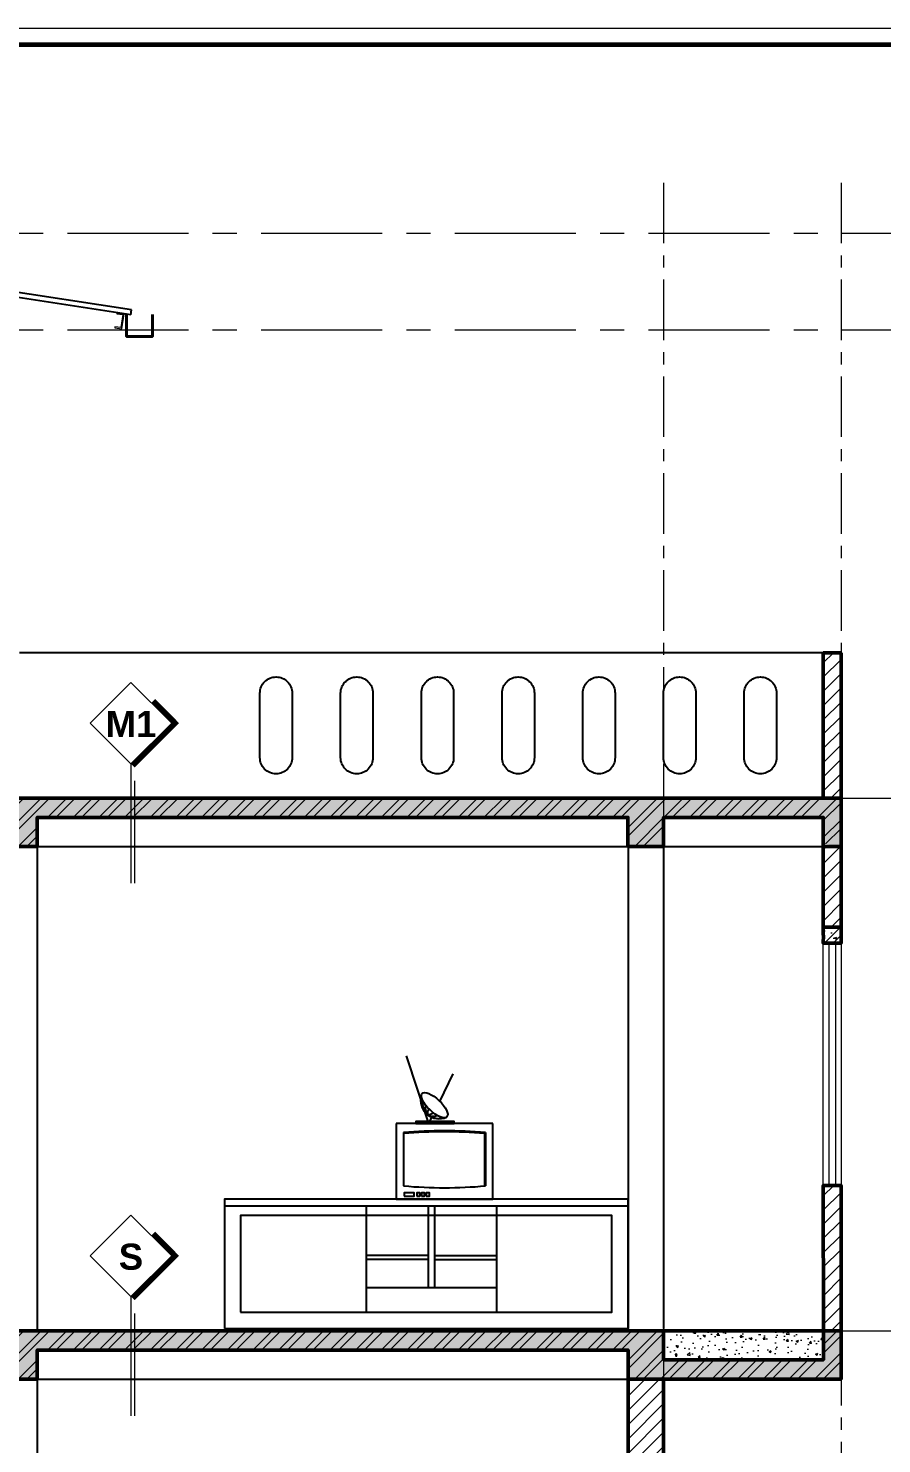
# Model space of a CAD drawing. Header units: millimetres. Extents: x 596422 to 1674380, y -367470 to 58862.
# Drawn here: x 732810 to 738097, y -25981 to -17213 of the extents above; entities that cross this region are included whole.
import ezdxf
from ezdxf.enums import TextEntityAlignment as Align

# ---------------------------------------------------------------- set-up
doc = ezdxf.new("R2010")
doc.units = ezdxf.units.MM
doc.header["$LTSCALE"] = 600
doc.header["$MEASUREMENT"] = 0
doc.linetypes.add('CENTER', pattern=[2, 1.25, -0.25, 0.25, -0.25])
doc.linetypes.add('CENTERX2', pattern=[4, 2.5, -0.5, 0.5, -0.5])
doc.layers.get('0').update_dxf_attribs({"lineweight": 0})
doc.layers.get('Defpoints').update_dxf_attribs({"lineweight": 0})
for name, color, linetype in [('Khungten_LCDI', 7, 'Continuous'), ('Kichthuoc', 9, 'Continuous'), ('VATDUNG', 9, 'Continuous')]:
    doc.layers.add(name, color=color, linetype=linetype)
for name, color, linetype, lineweight in [('LC Hatch', 252, 'Continuous', 9), ('LC Net dam2', 6, 'Continuous', 40), ('LC Net thay', 7, 'Continuous', 25), ('NET KY HIEU', 31, 'Continuous', 20), ('NET THEP', 1, 'Continuous', 20), ('NETTHAY', 253, 'Continuous', 25), ('truc', 76, 'CENTER', 9), ('VAT DUNG TV', 253, 'Continuous', 9), ('wall', 30, 'Continuous', 50)]:
    doc.layers.add(name, color=color, linetype=linetype, lineweight=lineweight)
doc.styles.add('CHU TO', font='VHARIALB.TTF')
doc.styles.add('Khungten', font='VHAVAN.TTF', dxfattribs={"width": 0.9, "height": 5000})
doc.styles.add('Title', font='VHAVAN.TTF', dxfattribs={"width": 0.8})
pattern_1 = [(50, (1177.27, 0), (143.452037, -12.550427), [15, -165]), (355, (1177.27, 0), (-27.750267, 150.438427), [12, -132]), (100.4514, (1189.22, -1.05), (115.701876, 137.887908), [12.748038, -140.228422]), (46.1842, (1177.27, 40), (213.44821, -33.103803), [22.5, -247.5]), (96.6356, (1195.05, 37.24), (186.93254, 194.823574), [19.12206, -210.3426]), (351.1842, (1177.27, 40), (186.93239, 194.82372), [18, -198]), (21, (1197.27, 30), (119.38141, -80.523778), [15, -165]), (326, (1197.27, 30), (48.663066, 145.03001), [12, -132]), (71.4514, (1207.21, 23.29), (168.044526, 64.5061), [12.748038, -140.228422]), (37.5, (1177.265, 0), (2.431971, 66.5787708), [0, -130.4, 0, -134, 0, -132.5]), (7.5, (1177.265, 0), (52.6139075, 78.8823424), [0, -76.4, 0, -127.4, 0, -50.5]), (327.5, (1132.665, 0), (106.7644872, -4.5109743), [0, -50, 0, -156, 0, -207]), (317.5, (1112.67, 0), (116.637234, 20.020996), [0, -65, 0, -103.6, 0, -147])]

# ---------------------------------------------------------------- blocks, each defined once
blk = doc.blocks.new('LCDI-new')
at = {"layer": 'Defpoints', "lineweight": 0}
blk.add_lwpolyline([(-1626044.71, 488105.01), (-1626044.71, 488402.01), (-1625624.71, 488402.01), (-1625624.71, 488105.01)], close=True, dxfattribs=at)
at = {"layer": 'Khungten_LCDI', "color": 5, "lineweight": 60}
blk.add_lwpolyline([(-1626032.71, 488107.01), (-1626032.71, 488400.01), (-1625626.71, 488400.01), (-1625626.71, 488107.01)], close=True, dxfattribs=at)
at = {"color": 2, "style": 'Title', "width": 1.824646}
for tag, p, p2 in [('TENBANVE1', (-1625663.58, 488164.65), (-1625629.32, 488164.65)), ('TENBANVE2', (-1625663.58, 488157.89), (-1625629.32, 488157.89))]:
    blk.add_attdef(tag, text='', height=2.5, dxfattribs=at).set_placement(p, p2, align=Align.FIT)
at = {"color": 7, "style": 'Khungten', "width": 0.8}
for tag, p in [('REVISION', (-1625637.72, 488146.05)), ('NGAYHT', (-1625637.25, 488137.42))]:
    blk.add_attdef(tag, text='', height=2, dxfattribs=at).set_placement(p, align=Align.CENTER)
at = {"color": 2, "style": 'Title', "width": 0.7}
blk.add_attdef('SOBANVE', text='', height=2.5, dxfattribs=at).set_placement((-1625637.09, 488114.55), align=Align.CENTER)
blk = doc.blocks.new('*U238')
at = {"layer": 'NET KY HIEU', "color": 1, "lineweight": -2, "ltscale": 600}
blk.add_line((30, -145), (30, -1009), dxfattribs=at)
blk.add_wipeout([(0, 688), (-344, 344), (0, 0), (344, 344)])
at = {"layer": 'NET KY HIEU', "color": 7, "lineweight": -2, "ltscale": 600}
blk.add_line((0, 0), (0, -1009), dxfattribs=at)
at = {"layer": 'NET KY HIEU', "color": 7, "linetype": 'Continuous', "lineweight": -2}
blk.add_lwpolyline([(0, 0), (344, 344), (0, 688), (-344, 344)], close=True, dxfattribs=at)
at = {"layer": 'NET KY HIEU', "linetype": 'Continuous', "lineweight": -2, "const_width": 44.2}
blk.add_lwpolyline([(16, -16), (375, 344), (188, 532)], dxfattribs=at)
at = {"layer": 'NET KY HIEU', "color": 4, "lineweight": -2, "style": 'CHU TO'}
blk.add_attdef('N1', text='', height=221, dxfattribs=at).set_placement((0, 336), align=Align.MIDDLE)
blk = doc.blocks.new('A$C7CCD7F0F')
at = {"layer": 'VATDUNG'}
for p, q in [((156.1, 361.3), (50.7, 683.7)), ((209.5, 465.7), (272.8, 598.1)), ((461.4, 361.3), (0, 361.3)), ((0, 361.3), (0, 0)), ((156.1, 361.3), (171, 390.4)), ((461.4, 0), (461.4, 361.3)), ((36, 317.7), (36, 63.6)), ((421.4, 313.1), (426.4, 317.7)), ((421.4, 313.1), (421.4, 63.6)), ((426.4, 317.7), (426.4, 63.6)), ((0, 0), (461.4, 0))]:
    blk.add_line(p, q, dxfattribs=at)
for points in [[(94.7, 361.3), (276.4, 361.3), (276.4, 370.1), (94.7, 370.1)], [(38.3, 15.4), (85.8, 15.4), (85.8, 29.9), (38.3, 29.9)], [(98.6, 15.4), (114.1, 15.4), (114.1, 29.9), (98.6, 29.9)], [(120.9, 15.4), (136.4, 15.4), (136.4, 29.9), (120.9, 29.9)], [(143.9, 15.4), (159.4, 15.4), (159.4, 29.9), (143.9, 29.9)]]:
    blk.add_lwpolyline(points, close=True, dxfattribs=at)
for centre, radius, start, end in [((205.5, 471.6), 88.3, 164.21804, 293.66535), ((199.4, 456.5), 72.8, 170.09195, 227.23976), ((185.2, 433.1), 46.3, 161.13961, 220.47668), ((189.9, 409.1), 40.4, 146.77576, 188.64837), ((151.5, 443.4), 40.4, 267.85541, 309.72803), ((197.5, 458.2), 72.8, 229.26403, 286.41183), ((175.8, 441.4), 46.3, 236.0271, 295.36418), ((231.2, -1888.7), 2215, 84.94466, 95.05534), ((231.2, -1888.7), 2210, 85.06332, 95.05534), ((231.2, 2270), 2215, 264.94466, 275.05534)]:
    blk.add_arc(centre, radius, start, end, dxfattribs=at)
blk.add_ellipse((183.3, 448), major_axis=(-59.2, 55.8), ratio=0.381101, dxfattribs=at)
blk = doc.blocks.new('A$C7EF432F6')
at = {"layer": 'VATDUNG'}
blk.add_blockref('A$C7CCD7F0F', (0, 0), dxfattribs=at)
blk = doc.blocks.new('A$C171A6F7B')
at = {"layer": 'VATDUNG', "ltscale": 50}
for p, q in [((0, 760), (2500, 760)), ((877, 760), (877, 102.2)), ((1261.2, 760), (1261.2, 252.2)), ((1301.2, 760), (1301.2, 252.2)), ((1685.3, 760), (1685.3, 102.2)), ((1261.2, 451.1), (877, 451.1)), ((1301.2, 451.1), (1685.3, 451.1)), ((1261.2, 426.1), (877, 426.1)), ((1301.2, 426.1), (1685.3, 426.1)), ((877, 252.2), (1685.3, 252.2))]:
    blk.add_line(p, q, dxfattribs=at)
at = {"layer": 'VATDUNG'}
for points in [[(0, 0), (2500, 0), (2500, 800), (0, 800)], [(100, 100), (2400, 100), (2400, 700), (100, 700)]]:
    blk.add_lwpolyline(points, close=True, dxfattribs=at)
at = {"layer": 'VATDUNG', "ltscale": 50, "xscale": 1.299999999988358, "yscale": 1.299999999988358, "zscale": 1.299999999988358}
blk.add_blockref('A$C7EF432F6', (1062.8, 800), dxfattribs=at)

msp = doc.modelspace()

# ---------------------------------------------------------------- hatches: boundary and pattern name
at = {"layer": 'LC Hatch', "ltscale": 2}
h = msp.add_hatch(dxfattribs=at)
h.set_pattern_fill('ANSI31', color=256, scale=500, double=1)
h.set_pattern_definition([(45, (-906224.375, -211380.35), (-44.1941738, 44.1941738), [])])
h.paths.add_polyline_path([(737845.3, -21081.1), (737735.3, -21081.1), (737735.3, -21981.1), (737845.3, -21981.1)])
at = {"layer": 'LC Hatch'}
h = msp.add_hatch(dxfattribs=at)
h.set_pattern_fill('THEP', color=256, scale=300)
h.set_pattern_definition([(45, (1177.27, 3300), (-79.549513, 79.549513), []), (45, (1230.3, 3300), (-79.549513, 79.549513), [])])
h.paths.add_polyline_path([(736745.5, -22101.1), (736745.5, -22101), (737735.3, -22101), (737735.3, -22263), (737845.4, -22281), (737845.4, -21981), (737735.4, -21981), (737735.4, -21981), (736745.4, -21981.1), (736745.4, -21981.1), (732645.4, -21981.1), (732645.4, -22281.1), (732865.4, -22281.1), (732865.4, -22101.1), (736525.4, -22101.1), (736525.4, -22281.1), (736745.4, -22281.1), (736745.4, -22101)])
h = msp.add_hatch(dxfattribs=at)
h.set_pattern_fill('AR-CONC', color=256, scale=20)
h.set_pattern_definition([(50, (1177.27, 3300), (143.452037, -12.550427), [15, -165]), (355, (1177.27, 3300), (-27.750267, 150.438427), [12, -132]), (100.4514, (1189.22, 3298.95), (115.701876, 137.887908), [12.748038, -140.228422]), (46.1842, (1177.27, 3340), (213.44821, -33.103803), [22.5, -247.5]), (96.6356, (1195.05, 3337.24), (186.93254, 194.823574), [19.12206, -210.3426]), (351.1842, (1177.27, 3340), (186.93239, 194.82372), [18, -198]), (21, (1197.27, 3330), (119.38141, -80.523778), [15, -165]), (326, (1197.27, 3330), (48.663066, 145.03001), [12, -132]), (71.4514, (1207.21, 3323.29), (168.044526, 64.5061), [12.748038, -140.228422]), (37.5, (1177.265, 3300), (2.431971, 66.5787708), [0, -130.4, 0, -134, 0, -132.5]), (7.5, (1177.265, 3300), (52.6139075, 78.8823424), [0, -76.4, 0, -127.4, 0, -50.5]), (327.5, (1132.665, 3300), (106.7644872, -4.5109743), [0, -50, 0, -156, 0, -207]), (317.5, (1112.67, 3300), (116.637234, 20.020996), [0, -65, 0, -103.6, 0, -147])])
h.paths.add_polyline_path([(736745.5, -22101.1), (736745.5, -22101), (737735.3, -22101), (737735.3, -22263), (737845.4, -22281), (737845.4, -21981), (737735.4, -21981), (737735.4, -21981), (736745.4, -21981.1), (736745.4, -21981.1), (732645.4, -21981.1), (732645.4, -22281.1), (732865.4, -22281.1), (732865.4, -22101.1), (736525.4, -22101.1), (736525.4, -22281.1), (736745.4, -22281.1), (736745.4, -22101)])
at = {"layer": 'LC Hatch', "ltscale": 2}
h = msp.add_hatch(dxfattribs=at)
h.set_pattern_fill('ANSI31', color=256, scale=500, double=1)
h.set_pattern_definition([(45, (-906224.17, -214480.313), (-44.1941738, 44.1941738), [])])
h.paths.add_polyline_path([(737735.5, -22781.1), (737845.4, -22781.1), (737845.4, -22281.1), (737735.5, -22281.1)])
at = {"layer": 'LC Hatch'}
h = msp.add_hatch(dxfattribs=at)
h.set_pattern_fill('AR-CONC', color=256, scale=20)
h.set_pattern_definition([(50, (11267.14, 3500.09), (143.452037, -12.550427), [15, -165]), (355, (11267.14, 3500.09), (-27.750267, 150.438427), [12, -132]), (100.4514, (11279.09, 3499.04), (115.701876, 137.887908), [12.748038, -140.228422]), (46.1842, (11267.14, 3540.09), (213.44821, -33.103803), [22.5, -247.5]), (96.6356, (11284.93, 3537.33), (186.93254, 194.823574), [19.12206, -210.3426]), (351.1842, (11267.14, 3540.1), (186.93239, 194.82372), [18, -198]), (21, (11287.14, 3530.09), (119.38141, -80.523778), [15, -165]), (326, (11287.14, 3530.09), (48.663066, 145.03001), [12, -132]), (71.4514, (11297.09, 3523.38), (168.044526, 64.5061), [12.748038, -140.228422]), (37.5, (11267.14, 3500.09), (2.431971, 66.5787708), [0, -130.4, 0, -134, 0, -132.5]), (7.5, (11267.14, 3500.09), (52.6139075, 78.8823424), [0, -76.4, 0, -127.4, 0, -50.5]), (327.5, (11222.54, 3500.09), (106.7644872, -4.5109743), [0, -50, 0, -156, 0, -207]), (317.5, (11202.54, 3500.09), (116.637234, 20.020996), [0, -65, 0, -103.6, 0, -147])])
h.paths.add_polyline_path([(737735.3, -22781), (737735.3, -22831), (737735.4, -22831), (737735.3, -22881), (737845.3, -22881), (737845.3, -22781)])
h = msp.add_hatch(dxfattribs=at)
h.set_pattern_fill('THEP', color=256, scale=300)
h.set_pattern_definition([(45, (11267.14, 3500.09), (-79.549513, 79.549513), []), (45, (11320.17, 3500.09), (-79.549513, 79.549513), [])])
h.paths.add_polyline_path([(737735.3, -22781), (737735.3, -22831), (737735.4, -22831), (737735.3, -22881), (737845.3, -22881), (737845.3, -22781)])
at = {"layer": 'LC Hatch', "ltscale": 2}
h = msp.add_hatch(dxfattribs=at)
h.set_pattern_fill('ANSI31', color=256, scale=500, double=1)
h.set_pattern_definition([(45, (-906224.235, -216980.266), (-44.1941738, 44.1941738), [])])
h.paths.add_polyline_path([(737735.5, -25281), (737845.4, -25281), (737845.3, -24381), (737735.2, -24381)])
at = {"layer": 'LC Hatch'}
h = msp.add_hatch(dxfattribs=at)
h.set_pattern_fill('THEP', color=256, scale=300)
h.set_pattern_definition([(45, (1177.27, 0), (-79.549513, 79.549513), []), (45, (1230.3, 0), (-79.549513, 79.549513), [])])
h.paths.add_polyline_path([(736745.4, -25581), (737845.4, -25581), (737845.4, -25281), (737735.4, -25281), (737735.4, -25461), (736745.4, -25461), (736745.4, -25281.1), (732645.4, -25281.1), (732645.4, -25581.1), (732865.4, -25581.1), (732865.4, -25401.1), (736525.4, -25401.1), (736525.4, -25581.1), (736745.4, -25581.1)])
h = msp.add_hatch(dxfattribs=at)
h.set_pattern_fill('AR-CONC', color=256, scale=20)
h.set_pattern_definition(pattern_1)
h.paths.add_polyline_path([(736745.4, -25581), (737845.4, -25581), (737845.4, -25281), (737735.4, -25281), (737735.4, -25461), (736745.4, -25461), (736745.4, -25281.1), (732645.4, -25281.1), (732645.4, -25581.1), (732865.4, -25581.1), (732865.4, -25401.1), (736525.4, -25401.1), (736525.4, -25581.1), (736745.4, -25581.1)])
h = msp.add_hatch(dxfattribs=at)
h.set_pattern_fill('AR-CONC', color=256, scale=20)
h.set_pattern_definition(pattern_1)
h.paths.add_polyline_path([(737735.4, -25281.1), (736745.4, -25281.1), (736745.4, -25461), (737735.4, -25461)])
at = {"layer": 'LC Hatch', "ltscale": 2}
h = msp.add_hatch(dxfattribs=at)
h.set_pattern_fill('ANSI31', color=256, scale=500, double=1)
h.set_pattern_definition([(45, (-907434.053, -217780.35), (-44.1941738, 44.1941738), [])])
h.paths.add_polyline_path([(736525.6, -26081.1), (736745.5, -26081.1), (736745.5, -25581.1), (736525.6, -25581.1)])

# ---------------------------------------------------------------- linework, layer by layer
at = {"layer": 'LC Net dam2', "ltscale": 2}
msp.add_lwpolyline([(733419.7, -18985.2), (733419.7, -19121.1), (733579.7, -19121.1), (733579.7, -18985.2)], dxfattribs=at)
at = {"layer": 'LC Net thay'}
for p, q in [((733449.8, -18957.2), (730145.4, -18450.8)), ((733445.2, -18986.9), (730145.5, -18481.1)), ((733445.2, -18986.9), (733449.8, -18957.2)), ((737845.3, -21081.1), (732755.2, -21082.1)), ((732865.4, -22281.1), (732865.4, -25281.1)), ((732865.4, -22281.1), (737735.3, -22281.1)), ((736525.5, -22281), (736525.5, -25266.7)), ((736745.5, -22281.1), (736745.5, -25266.7)), ((732865.4, -25581.1), (732865.4, -28581.1)), ((732865.4, -25581.1), (736525.4, -25581.1)), ((736525.6, -25581.1), (736525.6, -28581.1)), ((736745.5, -25581.1), (736745.6, -28581.1))]:
    msp.add_line(p, q, dxfattribs=at)
at = {"layer": 'NET THEP'}
msp.add_lwpolyline([(733346.5, -19061.3), (733345.4, -19067.9), (733389.5, -19074.7), (733403.9, -18980.5), (733359.9, -18973.8), (733358.9, -18980.4), (733396.3, -18986.1), (733383.9, -19067.1), (733346.5, -19061.3)], dxfattribs=at)
at = {"layer": 'NETTHAY'}
for points in [[(734345.3, -21231.1), (734345.3, -21231.1, -0.414214), (734445.3, -21331.1), (734445.3, -21731.1, -0.414214), (734345.3, -21831.1), (734345.3, -21831.1, -0.414214), (734245.3, -21731.1), (734245.3, -21331.1, -0.414214)], [(734845.3, -21231.1), (734845.3, -21231.1, -0.414214), (734945.3, -21331.1), (734945.3, -21731.1, -0.414214), (734845.3, -21831.1), (734845.3, -21831.1, -0.414214), (734745.3, -21731.1), (734745.3, -21331.1, -0.414214)], [(735345.3, -21231.1), (735345.3, -21231.1, -0.414214), (735445.3, -21331.1), (735445.3, -21731.1, -0.414214), (735345.3, -21831.1), (735345.3, -21831.1, -0.414214), (735245.3, -21731.1), (735245.3, -21331.1, -0.414214)], [(735845.3, -21231.1), (735845.3, -21231.1, -0.414214), (735945.3, -21331.1), (735945.3, -21731.1, -0.414214), (735845.3, -21831.1), (735845.3, -21831.1, -0.414214), (735745.3, -21731.1), (735745.3, -21331.1, -0.414214)], [(736345.3, -21231.1), (736345.3, -21231.1, -0.414214), (736445.3, -21331.1), (736445.3, -21731.1, -0.414214), (736345.3, -21831.1), (736345.3, -21831.1, -0.414214), (736245.3, -21731.1), (736245.3, -21331.1, -0.414214)], [(736845.3, -21231.1), (736845.3, -21231.1, -0.414214), (736945.3, -21331.1), (736945.3, -21731.1, -0.414214), (736845.3, -21831.1), (736845.3, -21831.1, -0.414214), (736745.3, -21731.1), (736745.3, -21331.1, -0.414214)], [(737345.3, -21231.1), (737345.3, -21231.1, -0.414214), (737445.3, -21331.1), (737445.3, -21731.1, -0.414214), (737345.3, -21831.1), (737345.3, -21831.1, -0.414214), (737245.3, -21731.1), (737245.3, -21331.1, -0.414214)]]:
    msp.add_lwpolyline(points, format="xyb", close=True, dxfattribs=at)
at = {"layer": 'truc', "ltscale": 0.5}
for p, q in [((736745.2, -18169.4), (736745.6, -29972.7)), ((737845.2, -18169.4), (737845.6, -29772.7))]:
    msp.add_line(p, q, dxfattribs=at)
at = {"layer": 'truc', "linetype": 'CENTERX2', "ltscale": 0.5}
for p, q in [((725852.2, -18481.1), (740352.2, -18481.1)), ((725852.2, -19081.1), (740352.2, -19081.1)), ((732645.3, -21981.1), (740352.2, -21981.1)), ((732645.4, -25281.1), (740352.2, -25281.1))]:
    msp.add_line(p, q, dxfattribs=at)
at = {"layer": 'VAT DUNG TV'}
for p, q in [((737770.3, -22881), (737770.3, -24381)), ((737810.3, -22881), (737810.3, -24381))]:
    msp.add_line(p, q, dxfattribs=at)
msp.add_lwpolyline([(737735.3, -22881), (737845.3, -22881), (737845.3, -24381), (737735.3, -24381)], close=True, dxfattribs=at)
at = {"layer": 'wall'}
for p, q in [((737735.3, -21081.1), (737845.3, -21081.1)), ((736745.5, -22281.1), (736745.5, -22101)), ((737735.3, -22881), (737845.3, -22881))]:
    msp.add_line(p, q, dxfattribs=at)
at = {"layer": 'wall', "ltscale": 2}
msp.add_line((736745.5, -25281.1), (737735.4, -25281.1), dxfattribs=at)
at = {"layer": 'wall'}
for points in [[(737735.3, -21081.1), (737735.3, -21981.1), (737845.3, -21981.1), (737845.3, -21081.1)], [(737845.4, -22781), (737845.3, -22281), (737735.3, -22281), (737735.3, -22781)], [(737845.5, -25281), (737845.2, -24381), (737735.2, -24381), (737735.5, -25281)], [(736745.6, -26081.1), (736745.4, -25581.1), (736525.4, -25581.1), (736525.6, -26081.1)]]:
    msp.add_lwpolyline(points, dxfattribs=at)
at = {"layer": 'wall', "ltscale": 2}
for points in [[(736745.3, -21981.1), (737845.3, -21981), (737845.3, -22281), (737735.3, -22281), (737735.3, -22101), (736745.3, -22101), (736745.3, -22281.1), (736525.3, -22281.1), (736525.3, -22101.1), (732865.3, -22101.1), (732865.3, -22281.1), (732645.3, -22281.1), (732645.3, -21981.1), (737845.3, -21981)], [(736745.4, -25581), (737845.4, -25581), (737845.4, -25281), (737735.4, -25281), (737735.4, -25461), (736745.4, -25461), (736745.4, -25281.1), (732645.4, -25281.1), (732645.4, -25581.1), (732865.4, -25581.1), (732865.4, -25401.1), (736525.4, -25401.1), (736525.4, -25581.1), (736745.4, -25581.1), (736745.4, -25581)]]:
    msp.add_lwpolyline(points, dxfattribs=at)
at = {"layer": 'wall'}
msp.add_lwpolyline([(737845.4, -22831), (737845.4, -22881), (737735.3, -22881), (737735.4, -22831), (737735.3, -22831), (737735.3, -22781), (737845.4, -22781)], close=True, dxfattribs=at)

# ---------------------------------------------------------------- block references
at = {"layer": 'Kichthuoc', "xscale": 50.00000000005321, "yscale": 50.00000000005321, "zscale": 50.00000000005321}
msp.add_blockref('LCDI-new', (82026434.1, -24437313), dxfattribs=at)
at = {"layer": 'VAT DUNG TV', "ltscale": 5}
msp.add_blockref('A$C171A6F7B', (734025.5, -25266.7), dxfattribs=at)

# ---------------------------------------------------------------- next in the draw order: block references
at = {"xscale": 0.7333333333604968, "yscale": 0.7333333333604968, "zscale": 0.7333333333604968}
for p, values in [((733446.3, -21768.9), {'N1': 'm1'}), ((733446.3, -25068.9), {'N1': 's'})]:
    msp.add_blockref('*U238', p, dxfattribs=at).add_auto_attribs(values)

doc.saveas('drawing.dxf')
